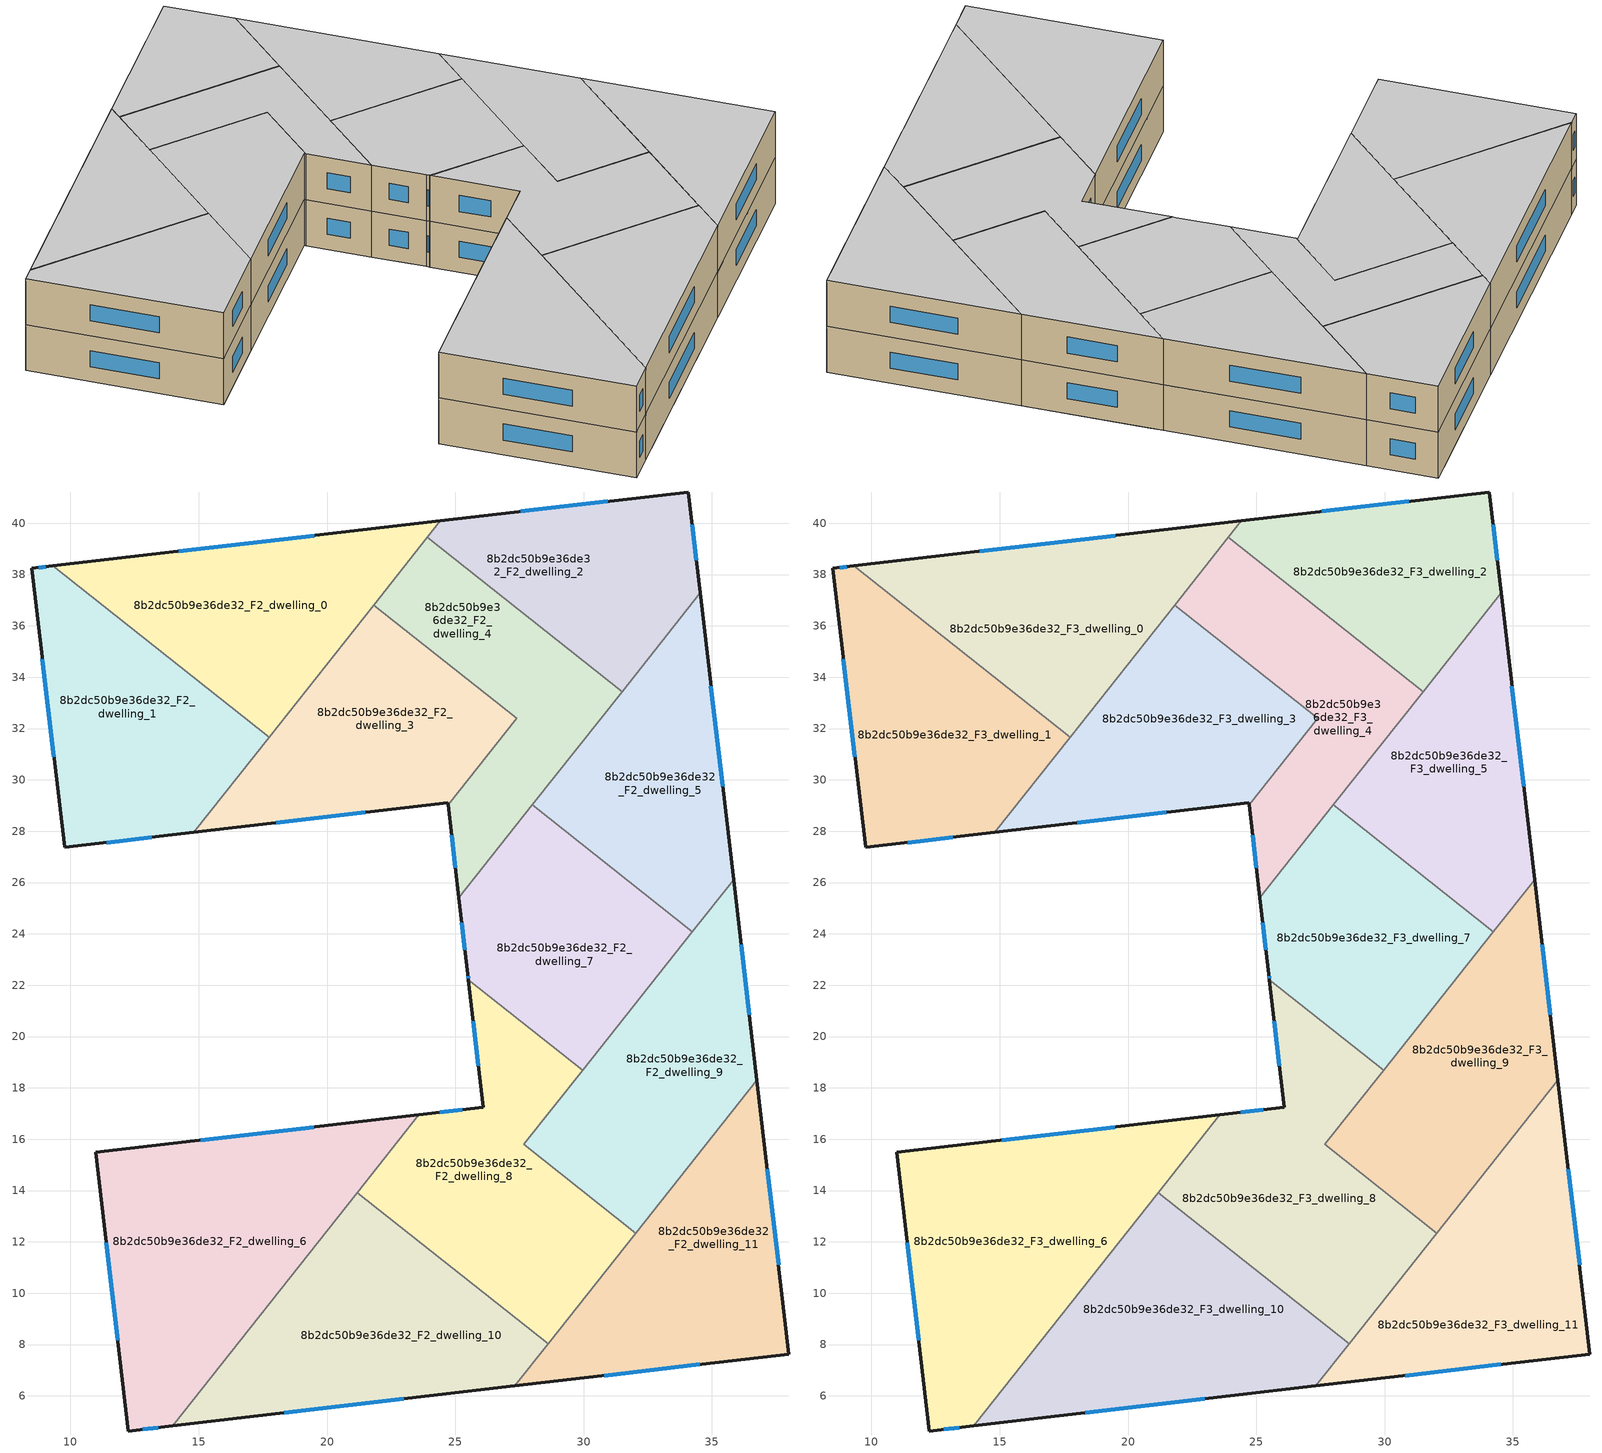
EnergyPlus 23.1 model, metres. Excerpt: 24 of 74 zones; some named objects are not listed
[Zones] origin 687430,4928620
8b2dc50b9e36de32_F2_dwelling_0
 floor to 8b2dc50b9e36de32_F1_dwelling_0 (EU_floor_Construction): 23.61,40 17.3,32.02 9.32,38.34 z6
 floor to 8b2dc50b9e36de32_F1_dwelling_3 (EU_floor_Construction): 21.35,36.22 17.75,31.67 17.3,32.02 20.9,36.58 z6
 floor to 8b2dc50b9e36de32_F1_dwelling_2 (EU_floor_Construction): 24.42,40.09 21.35,36.22 20.9,36.58 23.61,40 z6
 wall outside (EU_wall_Construction): 24.42,40.09 9.32,38.34 z6:9
 wall to 8b2dc50b9e36de32_F2_dwelling_1 (EU_wall_Construction): 9.32,38.34 17.75,31.67 z6:9
 wall to 8b2dc50b9e36de32_F2_dwelling_3 (EU_wall_Construction): 17.75,31.67 21.82,36.81 z6:9
 wall to 8b2dc50b9e36de32_F2_dwelling_2 (EU_wall_Construction): 23.91,39.45 24.42,40.09 z6:9
 wall to 8b2dc50b9e36de32_F2_dwelling_4 (EU_wall_Construction): 21.82,36.81 23.9,39.45 z6:9
 window (EU_Window_Construction): 19.51,39.52 14.23,38.91 z6.98:8.02
8b2dc50b9e36de32_F2_dwelling_1
 floor to 8b2dc50b9e36de32_F1_dwelling_1 (EU_floor_Construction): 17.2,31.9 14.01,27.86 9.78,27.37 8.49,38.24 9.1,38.31 z6
 floor to 8b2dc50b9e36de32_F1_dwelling_3 (EU_floor_Construction): 17.75,31.67 14.81,27.96 14.01,27.86 17.3,32.02 z6
 floor to 8b2dc50b9e36de32_F1_dwelling_0 (EU_floor_Construction): 17.3,32.02 17.2,31.9 9.1,38.31 9.32,38.34 z6
 wall outside (EU_wall_Construction): 9.32,38.34 8.49,38.24 9.78,27.37 14.81,27.96 z6:9
 wall to 8b2dc50b9e36de32_F2_dwelling_3 (EU_wall_Construction): 14.81,27.96 17.75,31.67 z6:9
 window (EU_Window_Construction): 11.42,27.56 13.17,27.77 / 8.91,34.7 9.36,30.9 / 9.05,38.3 8.76,38.27 z6.98:8.02
8b2dc50b9e36de32_F2_dwelling_10
 floor to 8b2dc50b9e36de32_F1_dwelling_11 (EU_floor_Construction): 28.62,8.03 27.32,6.39 15.01,4.95 21.75,13.47 z6
 floor to 8b2dc50b9e36de32_F1_dwelling_7 (EU_floor_Construction): 21.75,13.47 15.01,4.95 13.99,4.83 21.19,13.92 z6
 wall outside (EU_wall_Construction): 13.99,4.83 27.32,6.38 z6:9
 wall to 8b2dc50b9e36de32_F2_dwelling_8 (EU_wall_Construction): 28.62,8.03 21.19,13.92 z6:9
 wall to 8b2dc50b9e36de32_F2_dwelling_11 (EU_wall_Construction): 27.32,6.38 28.62,8.03 z6:9
 wall to 8b2dc50b9e36de32_F2_dwelling_6 (EU_wall_Construction): 21.19,13.92 13.99,4.83 z6:9
 window (EU_Window_Construction): 18.33,5.34 22.99,5.88 z6.98:8.02
8b2dc50b9e36de32_F2_dwelling_11
 floor to 8b2dc50b9e36de32_F1_dwelling_12 (EU_floor_Construction): 36.8,17.88 38,7.63 27.74,6.43 z6
 floor to 8b2dc50b9e36de32_F1_dwelling_10 (EU_floor_Construction): 36.75,18.3 36.8,17.88 32.27,12.16 32.04,12.34 z6
 floor to 8b2dc50b9e36de32_F1_dwelling_9 (EU_floor_Construction): 32.27,12.16 29.03,8.07 28.8,8.25 32.04,12.34 z6
 floor to 8b2dc50b9e36de32_F1_dwelling_11 (EU_floor_Construction): 29.03,8.07 27.74,6.43 27.32,6.39 28.8,8.25 z6
 wall outside (EU_wall_Construction): 27.32,6.38 38,7.63 36.75,18.3 z6:9
 wall to 8b2dc50b9e36de32_F2_dwelling_8 (EU_wall_Construction): 32.04,12.34 28.63,8.03 z6:9
 wall to 8b2dc50b9e36de32_F2_dwelling_9 (EU_wall_Construction): 36.75,18.3 32.04,12.34 z6:9
 window (EU_Window_Construction): 37.59,11.1 37.16,14.83 / 30.79,6.79 34.53,7.22 z6.98:8.02
8b2dc50b9e36de32_F2_dwelling_2
 floor to 8b2dc50b9e36de32_F1_dwelling_2 (EU_floor_Construction): 33.1,41.1 28.75,35.61 23.91,39.45 24.42,40.09 z6
 floor to 8b2dc50b9e36de32_F1_dwelling_4 (EU_floor_Construction): 34.08,41.22 34.54,37.29 31.49,33.44 28.75,35.61 33.1,41.1 z6
 wall outside (EU_wall_Construction): 34.54,37.29 34.08,41.22 24.42,40.09 z6:9
 wall to 8b2dc50b9e36de32_F2_dwelling_4 (EU_wall_Construction): 23.91,39.45 31.49,33.44 z6:9
 wall to 8b2dc50b9e36de32_F2_dwelling_5 (EU_wall_Construction): 31.49,33.44 34.54,37.29 z6:9
 window (EU_Window_Construction): 34.39,38.56 34.23,39.94 / 30.94,40.85 27.56,40.46 z6.98:8.02
8b2dc50b9e36de32_F2_dwelling_3
 floor to 8b2dc50b9e36de32_F1_dwelling_5 (EU_floor_Construction): 27.39,32.4 24.72,29.02 24.71,29.11 23.49,28.97 26.66,32.97 z6
 floor adiabatic (EU_floor_Construction): 26.66,32.97 23.49,28.97 24.71,29.11 14.81,27.96 21.82,36.81 z6
 wall outside (EU_wall_Construction): 14.81,27.96 24.71,29.11 24.72,29.02 z6:9
 wall to 8b2dc50b9e36de32_F2_dwelling_4 (EU_wall_Construction): 24.72,29.02 27.39,32.4 21.82,36.81 z6:9
 window (EU_Window_Construction): 18.03,28.33 21.49,28.73 z6.98:8.02
8b2dc50b9e36de32_F2_dwelling_4
 floor to 8b2dc50b9e36de32_F1_dwelling_5 (EU_floor_Construction): 30.47,32.15 25.14,25.41 24.72,29.02 27.39,32.4 26.66,32.97 27.73,34.32 z6
 floor to 8b2dc50b9e36de32_F1_dwelling_4 (EU_floor_Construction): 31.49,33.44 30.47,32.15 27.73,34.32 28.75,35.61 z6
 floor to 8b2dc50b9e36de32_F1_dwelling_2 (EU_floor_Construction): 28.75,35.61 26.66,32.97 21.82,36.81 23.91,39.45 z6
 wall outside (EU_wall_Construction): 24.72,29.02 25.14,25.41 z6:9
 wall to 8b2dc50b9e36de32_F2_dwelling_7 (EU_wall_Construction): 25.14,25.41 28,29.02 z6:9
 wall to 8b2dc50b9e36de32_F2_dwelling_5 (EU_wall_Construction): 28,29.02 31.49,33.44 z6:9
 window (EU_Window_Construction): 24.85,27.85 25,26.58 z6.98:8.02
8b2dc50b9e36de32_F2_dwelling_5
 floor to 8b2dc50b9e36de32_F1_dwelling_4 (EU_floor_Construction): 34.54,37.29 34.73,35.62 31.4,31.41 30.47,32.15 z6
 floor to 8b2dc50b9e36de32_F1_dwelling_5 (EU_floor_Construction): 31.4,31.41 28.93,28.29 28,29.02 30.47,32.15 z6
 floor to 8b2dc50b9e36de32_F1_dwelling_6 (EU_floor_Construction): 34.73,35.62 35.84,26.12 34.23,24.09 28.93,28.29 z6
 wall outside (EU_wall_Construction): 35.84,26.12 34.54,37.29 z6:9
 wall to 8b2dc50b9e36de32_F2_dwelling_7 (EU_wall_Construction): 28,29.02 34.23,24.09 z6:9
 wall to 8b2dc50b9e36de32_F2_dwelling_9 (EU_wall_Construction): 34.23,24.09 35.84,26.12 z6:9
 window (EU_Window_Construction): 35.42,29.75 34.96,33.65 z6.98:8.02
8b2dc50b9e36de32_F2_dwelling_6
 floor to 8b2dc50b9e36de32_F1_dwelling_7 (EU_floor_Construction): 23.58,16.95 13.99,4.83 12.26,4.63 10.99,15.49 z6
 wall outside (EU_wall_Construction): 23.58,16.95 10.99,15.49 12.26,4.63 13.99,4.83 z6:9
 wall to 8b2dc50b9e36de32_F2_dwelling_8 (EU_wall_Construction): 21.19,13.92 23.58,16.95 z6:9
 window (EU_Window_Construction): 12.82,4.7 13.43,4.77 / 11.4,11.96 11.84,8.16 / 19.49,16.47 15.08,15.96 z6.98:8.02
8b2dc50b9e36de32_F2_dwelling_7
 floor to 8b2dc50b9e36de32_F1_dwelling_8 (EU_floor_Construction): 33.77,23.5 29.96,18.69 25.51,22.21 25.51,22.22 25.48,22.42 25.33,23.74 28.46,27.7 z6
 floor to 8b2dc50b9e36de32_F1_dwelling_5 (EU_floor_Construction): 28.93,28.29 25.33,23.74 25.14,25.41 28,29.02 z6
 floor to 8b2dc50b9e36de32_F1_dwelling_6 (EU_floor_Construction): 34.23,24.09 33.77,23.5 28.46,27.7 28.93,28.29 z6
 wall outside (EU_wall_Construction): 25.14,25.41 25.48,22.42 25.51,22.21 z6:9
 wall to 8b2dc50b9e36de32_F2_dwelling_8 (EU_wall_Construction): 25.51,22.21 29.96,18.69 z6:9
 wall to 8b2dc50b9e36de32_F2_dwelling_9 (EU_wall_Construction): 29.96,18.69 34.23,24.09 z6:9
 window (EU_Window_Construction): 25.49,22.35 25.5,22.28 / 25.25,24.44 25.37,23.39 z6.98:8.02
8b2dc50b9e36de32_F2_dwelling_8
 floor to 8b2dc50b9e36de32_F1_dwelling_8 (EU_floor_Construction): 29.96,18.69 29.65,18.29 25.78,21.36 25.63,21.18 25.51,22.21 z6
 floor to 8b2dc50b9e36de32_F1_dwelling_9 (EU_floor_Construction): 29.65,18.29 27.67,15.8 32.04,12.34 28.8,8.25 21.93,13.69 24.6,17.07 26.09,17.24 25.63,21.18 25.78,21.36 z6
 floor to 8b2dc50b9e36de32_F1_dwelling_11 (EU_floor_Construction): 28.8,8.25 28.62,8.03 21.75,13.47 21.93,13.69 z6
 floor to 8b2dc50b9e36de32_F1_dwelling_7 (EU_floor_Construction): 24.6,17.07 21.75,13.47 21.19,13.92 23.58,16.95 z6
 wall outside (EU_wall_Construction): 25.51,22.21 26.09,17.24 23.58,16.95 z6:9
 wall to 8b2dc50b9e36de32_F2_dwelling_9 (EU_wall_Construction): 32.04,12.34 27.67,15.8 29.96,18.69 z6:9
 window (EU_Window_Construction): 25.7,20.59 25.9,18.85 / 25.27,17.14 24.4,17.04 z6.98:8.02
8b2dc50b9e36de32_F2_dwelling_9
 floor to 8b2dc50b9e36de32_F1_dwelling_10 (EU_floor_Construction): 35.92,25.39 36.75,18.3 32.04,12.34 28.08,15.47 z6
 floor to 8b2dc50b9e36de32_F1_dwelling_6 (EU_floor_Construction): 35.84,26.12 35.92,25.39 34.17,23.18 33.77,23.5 z6
 floor to 8b2dc50b9e36de32_F1_dwelling_9 (EU_floor_Construction): 30.05,17.97 28.08,15.47 28.69,14.99 27.67,15.8 29.65,18.29 z6
 floor adiabatic (EU_floor_Construction): 35.92,25.39 28.08,15.47 30.05,17.97 29.65,18.29 34.23,24.09 33.77,23.5 34.17,23.18 z6
 wall outside (EU_wall_Construction): 36.75,18.3 35.84,26.12 z6:9
 window (EU_Window_Construction): 36.45,20.84 36.14,23.58 z6.98:8.02
8b2dc50b9e36de32_F3_dwelling_0
 floor to 8b2dc50b9e36de32_F2_dwelling_0 (EU_floor_Construction): 24.42,40.09 17.75,31.67 9.32,38.34 z9
 wall outside (EU_wall_Construction): 24.42,40.09 9.32,38.34 z9:12
 wall to 8b2dc50b9e36de32_F3_dwelling_1 (EU_wall_Construction): 9.32,38.34 17.75,31.67 z9:12
 wall to 8b2dc50b9e36de32_F3_dwelling_3 (EU_wall_Construction): 17.75,31.67 21.82,36.81 z9:12
 wall to 8b2dc50b9e36de32_F3_dwelling_2 (EU_wall_Construction): 23.91,39.45 24.42,40.09 z9:12
 wall to 8b2dc50b9e36de32_F3_dwelling_4 (EU_wall_Construction): 21.82,36.81 23.9,39.45 z9:12
 window (EU_Window_Construction): 19.51,39.52 14.23,38.91 z9.98:11.02
 ceiling to 8b2dc50b9e36de32_F4_dwelling_0 (EU_floor_Construction): 17.75,31.67 24.42,40.09 9.32,38.34 z12
8b2dc50b9e36de32_F3_dwelling_1
 floor to 8b2dc50b9e36de32_F2_dwelling_1 (EU_floor_Construction): 17.75,31.67 14.81,27.96 9.78,27.37 8.49,38.24 9.32,38.34 z9
 wall outside (EU_wall_Construction): 9.32,38.34 8.49,38.24 9.78,27.37 14.81,27.96 z9:12
 wall to 8b2dc50b9e36de32_F3_dwelling_3 (EU_wall_Construction): 14.81,27.96 17.75,31.67 z9:12
 window (EU_Window_Construction): 11.42,27.56 13.17,27.77 / 8.91,34.7 9.36,30.9 / 9.05,38.3 8.76,38.27 z9.98:11.02
 ceiling to 8b2dc50b9e36de32_F4_dwelling_1 (EU_floor_Construction): 14.81,27.96 17.75,31.67 9.32,38.34 8.49,38.24 9.78,27.37 z12
8b2dc50b9e36de32_F3_dwelling_10
 floor to 8b2dc50b9e36de32_F2_dwelling_10 (EU_floor_Construction): 28.62,8.03 27.32,6.38 13.99,4.83 21.19,13.92 z9
 wall outside (EU_wall_Construction): 13.99,4.83 27.32,6.38 z9:12
 wall to 8b2dc50b9e36de32_F3_dwelling_8 (EU_wall_Construction): 28.62,8.03 21.19,13.92 z9:12
 wall to 8b2dc50b9e36de32_F3_dwelling_11 (EU_wall_Construction): 27.32,6.38 28.62,8.03 z9:12
 wall to 8b2dc50b9e36de32_F3_dwelling_6 (EU_wall_Construction): 21.19,13.92 13.99,4.83 z9:12
 window (EU_Window_Construction): 18.33,5.34 22.99,5.88 z9.98:11.02
 ceiling to 8b2dc50b9e36de32_F4_dwelling_10 (EU_floor_Construction): 27.32,6.38 28.62,8.03 21.19,13.92 13.99,4.83 z12
8b2dc50b9e36de32_F3_dwelling_11
 floor to 8b2dc50b9e36de32_F2_dwelling_11 (EU_floor_Construction): 36.75,18.3 38,7.63 27.32,6.38 z9
 wall outside (EU_wall_Construction): 27.32,6.38 38,7.63 36.75,18.3 z9:12
 wall to 8b2dc50b9e36de32_F3_dwelling_8 (EU_wall_Construction): 32.04,12.34 28.63,8.03 z9:12
 wall to 8b2dc50b9e36de32_F3_dwelling_9 (EU_wall_Construction): 36.75,18.3 32.04,12.34 z9:12
 window (EU_Window_Construction): 37.59,11.1 37.16,14.83 / 30.79,6.79 34.53,7.22 z9.98:11.02
 ceiling to 8b2dc50b9e36de32_F4_dwelling_11 (EU_floor_Construction): 38,7.63 36.75,18.3 27.32,6.38 z12
8b2dc50b9e36de32_F3_dwelling_2
 floor to 8b2dc50b9e36de32_F2_dwelling_2 (EU_floor_Construction): 34.08,41.22 34.54,37.29 31.49,33.44 23.91,39.45 24.42,40.09 z9
 wall outside (EU_wall_Construction): 34.54,37.29 34.08,41.22 24.42,40.09 z9:12
 wall to 8b2dc50b9e36de32_F3_dwelling_4 (EU_wall_Construction): 23.91,39.45 31.49,33.44 z9:12
 wall to 8b2dc50b9e36de32_F3_dwelling_5 (EU_wall_Construction): 31.49,33.44 34.54,37.29 z9:12
 window (EU_Window_Construction): 34.39,38.56 34.23,39.94 / 30.94,40.85 27.56,40.46 z9.98:11.02
 ceiling to 8b2dc50b9e36de32_F4_dwelling_2 (EU_floor_Construction): 31.49,33.44 34.54,37.29 34.08,41.22 24.42,40.09 23.91,39.45 z12
8b2dc50b9e36de32_F3_dwelling_3
 floor to 8b2dc50b9e36de32_F2_dwelling_3 (EU_floor_Construction): 27.39,32.4 24.72,29.02 24.71,29.11 14.81,27.96 21.82,36.81 z9
 wall outside (EU_wall_Construction): 14.81,27.96 24.71,29.11 24.72,29.02 z9:12
 wall to 8b2dc50b9e36de32_F3_dwelling_4 (EU_wall_Construction): 24.72,29.02 27.39,32.4 21.82,36.81 z9:12
 window (EU_Window_Construction): 18.03,28.33 21.49,28.73 z9.98:11.02
 ceiling to 8b2dc50b9e36de32_F4_dwelling_3 (EU_floor_Construction): 24.72,29.02 27.39,32.4 21.82,36.81 14.81,27.96 24.71,29.11 z12
8b2dc50b9e36de32_F3_dwelling_4
 floor to 8b2dc50b9e36de32_F2_dwelling_4 (EU_floor_Construction): 31.49,33.44 25.14,25.41 24.72,29.02 27.39,32.4 21.82,36.81 23.91,39.45 z9
 wall outside (EU_wall_Construction): 24.72,29.02 25.14,25.41 z9:12
 wall to 8b2dc50b9e36de32_F3_dwelling_7 (EU_wall_Construction): 25.14,25.41 28,29.02 z9:12
 wall to 8b2dc50b9e36de32_F3_dwelling_5 (EU_wall_Construction): 28,29.02 31.49,33.44 z9:12
 window (EU_Window_Construction): 24.85,27.85 25,26.58 z9.98:11.02
 ceiling to 8b2dc50b9e36de32_F4_dwelling_4 (EU_floor_Construction): 25.14,25.41 31.49,33.44 23.91,39.45 21.82,36.81 27.39,32.4 24.72,29.02 z12
8b2dc50b9e36de32_F3_dwelling_5
 floor to 8b2dc50b9e36de32_F2_dwelling_5 (EU_floor_Construction): 34.54,37.29 35.84,26.12 34.23,24.09 28,29.02 z9
 wall outside (EU_wall_Construction): 35.84,26.12 34.54,37.29 z9:12
 wall to 8b2dc50b9e36de32_F3_dwelling_7 (EU_wall_Construction): 28,29.02 34.23,24.09 z9:12
 wall to 8b2dc50b9e36de32_F3_dwelling_9 (EU_wall_Construction): 34.23,24.09 35.84,26.12 z9:12
 window (EU_Window_Construction): 35.42,29.75 34.96,33.65 z9.98:11.02
 ceiling to 8b2dc50b9e36de32_F4_dwelling_5 (EU_floor_Construction): 34.23,24.09 35.84,26.12 34.54,37.29 28,29.02 z12
8b2dc50b9e36de32_F3_dwelling_6
 floor to 8b2dc50b9e36de32_F2_dwelling_6 (EU_floor_Construction): 23.58,16.95 13.99,4.83 12.26,4.63 10.99,15.49 z9
 wall outside (EU_wall_Construction): 23.58,16.95 10.99,15.49 12.26,4.63 13.99,4.83 z9:12
 wall to 8b2dc50b9e36de32_F3_dwelling_8 (EU_wall_Construction): 21.19,13.92 23.58,16.95 z9:12
 window (EU_Window_Construction): 12.82,4.7 13.43,4.77 / 11.4,11.96 11.84,8.16 / 19.49,16.47 15.08,15.96 z9.98:11.02
 ceiling to 8b2dc50b9e36de32_F4_dwelling_6 (EU_floor_Construction): 13.99,4.83 23.58,16.95 10.99,15.49 12.26,4.63 z12
8b2dc50b9e36de32_F3_dwelling_7
 floor to 8b2dc50b9e36de32_F2_dwelling_7 (EU_floor_Construction): 34.23,24.09 29.96,18.69 25.51,22.21 25.48,22.42 25.14,25.41 28,29.02 z9
 wall outside (EU_wall_Construction): 25.14,25.41 25.48,22.42 25.51,22.21 z9:12
 wall to 8b2dc50b9e36de32_F3_dwelling_8 (EU_wall_Construction): 25.51,22.21 29.96,18.69 z9:12
 wall to 8b2dc50b9e36de32_F3_dwelling_9 (EU_wall_Construction): 29.96,18.69 34.23,24.09 z9:12
 window (EU_Window_Construction): 25.49,22.35 25.5,22.28 / 25.25,24.44 25.37,23.39 z9.98:11.02
 ceiling to 8b2dc50b9e36de32_F4_dwelling_7 (EU_floor_Construction): 29.96,18.69 34.23,24.09 28,29.02 25.14,25.41 25.48,22.42 25.51,22.21 z12
8b2dc50b9e36de32_F3_dwelling_8
 floor to 8b2dc50b9e36de32_F2_dwelling_8 (EU_floor_Construction): 29.96,18.69 27.67,15.8 32.04,12.34 28.62,8.03 21.19,13.92 23.58,16.95 26.09,17.24 25.51,22.21 z9
 wall outside (EU_wall_Construction): 25.51,22.21 26.09,17.24 23.58,16.95 z9:12
 wall to 8b2dc50b9e36de32_F3_dwelling_9 (EU_wall_Construction): 32.04,12.34 27.67,15.8 29.96,18.69 z9:12
 window (EU_Window_Construction): 25.7,20.59 25.9,18.85 / 25.27,17.14 24.4,17.04 z9.98:11.02
 ceiling to 8b2dc50b9e36de32_F4_dwelling_8 (EU_floor_Construction): 28.62,8.03 32.04,12.34 27.67,15.8 29.96,18.69 25.51,22.21 26.09,17.24 23.58,16.95 21.19,13.92 z12
8b2dc50b9e36de32_F3_dwelling_9
 floor to 8b2dc50b9e36de32_F2_dwelling_9 (EU_floor_Construction): 35.84,26.12 36.75,18.3 32.04,12.34 27.67,15.8 z9
 wall outside (EU_wall_Construction): 36.75,18.3 35.84,26.12 z9:12
 window (EU_Window_Construction): 36.45,20.84 36.14,23.58 z9.98:11.02
 ceiling to 8b2dc50b9e36de32_F4_dwelling_9 (EU_floor_Construction): 32.04,12.34 36.75,18.3 35.84,26.12 27.67,15.8 z12
[Building]
EU S2 Campaign: North Axis=0; Terrain=City; Solar Distribution=FullExterior
[Site:Location]
Bologna: Latitude=44.5; Longitude=11.25; Time Zone=1; Elevation=37
[SizingPeriod:WeatherFileDays]
AnnualSizingPeriod: Begin Month=1; Begin Day of Month=1; End Month=12; End Day of Month=31; Day of Week for Start Day=Monday; Use Weather File Daylight Saving Period=No; Use Weather File Rain and Snow Indicators=No
[MATERIAL]
EU_InternalMass_Material: Roughness=MediumRough; Thickness=0.1; Conductivity=1; Density=1800; Specific Heat=900; Thermal Absorptance=0.9; Solar Absorptance=0.7; Visible Absorptance=0.7
[MATERIAL:NOMASS] Roughness=MediumRough; Thermal Absorptance=0.9; Solar Absorptance=0.7; Visible Absorptance=0.7
Name | Thermal Resistance
EU_wall_NoMass | 0.905828
EU_floor_NoMass | 0.67114
[WINDOWMATERIAL:SIMPLEGLAZINGSYSTEM]
EU_Window_SimpleGlazing: UFactor=4.52486; Solar Heat Gain Coefficient=0.85; Visible Transmittance=0.85
[CONSTRUCTION]
EU_wall_Construction: EU_wall_NoMass
EU_floor_Construction: EU_floor_NoMass
EU_Window_Construction: EU_Window_SimpleGlazing
EU_InternalMass_Construction: EU_InternalMass_Material
[ZONE] Type=1; Multiplier=1; Ceiling Height=autocalculate; Floor Area=autocalculate; Part of Total Floor Area=Yes
Name | Volume
8b2dc50b9e36de32_F2_dwelling_0; 8b2dc50b9e36de32_F3_dwelling_0 | 173.26
8b2dc50b9e36de32_F2_dwelling_1; 8b2dc50b9e36de32_F3_dwelling_1 | 173.234
8b2dc50b9e36de32_F2_dwelling_10; 8b2dc50b9e36de32_F3_dwelling_10 | 194.871
8b2dc50b9e36de32_F2_dwelling_11; 8b2dc50b9e36de32_F3_dwelling_11 | 173.259
8b2dc50b9e36de32_F2_dwelling_2; 8b2dc50b9e36de32_F3_dwelling_2 | 140.872
8b2dc50b9e36de32_F2_dwelling_3; 8b2dc50b9e36de32_F3_dwelling_3 | 164.862
8b2dc50b9e36de32_F2_dwelling_4; 8b2dc50b9e36de32_F3_dwelling_4 | 140.886
8b2dc50b9e36de32_F2_dwelling_5; 8b2dc50b9e36de32_F3_dwelling_5 | 156.565
8b2dc50b9e36de32_F2_dwelling_6; 8b2dc50b9e36de32_F3_dwelling_6 | 236.566
8b2dc50b9e36de32_F2_dwelling_7; 8b2dc50b9e36de32_F3_dwelling_7 | 156.563
8b2dc50b9e36de32_F2_dwelling_8; 8b2dc50b9e36de32_F3_dwelling_8 | 194.858
8b2dc50b9e36de32_F2_dwelling_9; 8b2dc50b9e36de32_F3_dwelling_9 | 173.266
[INTERNALMASS] Construction=EU_InternalMass_Construction
Name | Zone or ZoneList | Surface Area
8b2dc50b9e36de32_F2_dwelling_0_EU_InternalMass | 8b2dc50b9e36de32_F2_dwelling_0 | 57.7539
8b2dc50b9e36de32_F2_dwelling_1_EU_InternalMass | 8b2dc50b9e36de32_F2_dwelling_1 | 57.7468
8b2dc50b9e36de32_F2_dwelling_2_EU_InternalMass | 8b2dc50b9e36de32_F2_dwelling_2 | 46.9599
8b2dc50b9e36de32_F2_dwelling_3_EU_InternalMass | 8b2dc50b9e36de32_F2_dwelling_3 | 54.953
8b2dc50b9e36de32_F2_dwelling_4_EU_InternalMass | 8b2dc50b9e36de32_F2_dwelling_4 | 46.9622
8b2dc50b9e36de32_F2_dwelling_5_EU_InternalMass | 8b2dc50b9e36de32_F2_dwelling_5 | 52.1909
8b2dc50b9e36de32_F2_dwelling_6_EU_InternalMass | 8b2dc50b9e36de32_F2_dwelling_6 | 78.8505
8b2dc50b9e36de32_F2_dwelling_7_EU_InternalMass | 8b2dc50b9e36de32_F2_dwelling_7 | 52.1882
8b2dc50b9e36de32_F2_dwelling_8_EU_InternalMass | 8b2dc50b9e36de32_F2_dwelling_8 | 64.9535
8b2dc50b9e36de32_F2_dwelling_9_EU_InternalMass | 8b2dc50b9e36de32_F2_dwelling_9 | 57.7554
8b2dc50b9e36de32_F2_dwelling_10_EU_InternalMass | 8b2dc50b9e36de32_F2_dwelling_10 | 64.957
8b2dc50b9e36de32_F2_dwelling_11_EU_InternalMass | 8b2dc50b9e36de32_F2_dwelling_11 | 57.7528
8b2dc50b9e36de32_F3_dwelling_0_EU_InternalMass | 8b2dc50b9e36de32_F3_dwelling_0 | 57.7539
8b2dc50b9e36de32_F3_dwelling_1_EU_InternalMass | 8b2dc50b9e36de32_F3_dwelling_1 | 57.7468
8b2dc50b9e36de32_F3_dwelling_2_EU_InternalMass | 8b2dc50b9e36de32_F3_dwelling_2 | 46.9599
8b2dc50b9e36de32_F3_dwelling_3_EU_InternalMass | 8b2dc50b9e36de32_F3_dwelling_3 | 54.953
8b2dc50b9e36de32_F3_dwelling_4_EU_InternalMass | 8b2dc50b9e36de32_F3_dwelling_4 | 46.9622
8b2dc50b9e36de32_F3_dwelling_5_EU_InternalMass | 8b2dc50b9e36de32_F3_dwelling_5 | 52.1909
8b2dc50b9e36de32_F3_dwelling_6_EU_InternalMass | 8b2dc50b9e36de32_F3_dwelling_6 | 78.8505
8b2dc50b9e36de32_F3_dwelling_7_EU_InternalMass | 8b2dc50b9e36de32_F3_dwelling_7 | 52.1882
8b2dc50b9e36de32_F3_dwelling_8_EU_InternalMass | 8b2dc50b9e36de32_F3_dwelling_8 | 64.9535
8b2dc50b9e36de32_F3_dwelling_9_EU_InternalMass | 8b2dc50b9e36de32_F3_dwelling_9 | 57.7554
8b2dc50b9e36de32_F3_dwelling_10_EU_InternalMass | 8b2dc50b9e36de32_F3_dwelling_10 | 64.957
8b2dc50b9e36de32_F3_dwelling_11_EU_InternalMass | 8b2dc50b9e36de32_F3_dwelling_11 | 57.7528
[OTHEREQUIPMENT] Fuel Type=Electricity; Design Level Calculation Method=Watts/Area; Power per Zone Floor Area=1; Fraction Latent=0; Fraction Radiant=0; Fraction Lost=0; Carbon Dioxide Generation Rate=0; EndUse Subcategory=EU_Step8_InternalGains
Name | Zone or ZoneList or Space or SpaceList | Schedule
EU_Step8_InternalGain_8b2dc50b9e36de32_F2_dwelling_0_f000 | 8b2dc50b9e36de32_F2_dwelling_0 | EU_Step8_GainSchedule_8b2dc50b9e36de32_F2_dwelling_0_f000
EU_Step8_InternalGain_8b2dc50b9e36de32_F2_dwelling_1_f000 | 8b2dc50b9e36de32_F2_dwelling_1 | EU_Step8_GainSchedule_8b2dc50b9e36de32_F2_dwelling_1_f000
EU_Step8_InternalGain_8b2dc50b9e36de32_F2_dwelling_2_f000 | 8b2dc50b9e36de32_F2_dwelling_2 | EU_Step8_GainSchedule_8b2dc50b9e36de32_F2_dwelling_2_f000
EU_Step8_InternalGain_8b2dc50b9e36de32_F2_dwelling_3_f000 | 8b2dc50b9e36de32_F2_dwelling_3 | EU_Step8_GainSchedule_8b2dc50b9e36de32_F2_dwelling_3_f000
EU_Step8_InternalGain_8b2dc50b9e36de32_F2_dwelling_4_f000 | 8b2dc50b9e36de32_F2_dwelling_4 | EU_Step8_GainSchedule_8b2dc50b9e36de32_F2_dwelling_4_f000
EU_Step8_InternalGain_8b2dc50b9e36de32_F2_dwelling_5_f000 | 8b2dc50b9e36de32_F2_dwelling_5 | EU_Step8_GainSchedule_8b2dc50b9e36de32_F2_dwelling_5_f000
EU_Step8_InternalGain_8b2dc50b9e36de32_F2_dwelling_6_f000 | 8b2dc50b9e36de32_F2_dwelling_6 | EU_Step8_GainSchedule_8b2dc50b9e36de32_F2_dwelling_6_f000
EU_Step8_InternalGain_8b2dc50b9e36de32_F2_dwelling_7_f000 | 8b2dc50b9e36de32_F2_dwelling_7 | EU_Step8_GainSchedule_8b2dc50b9e36de32_F2_dwelling_7_f000
EU_Step8_InternalGain_8b2dc50b9e36de32_F2_dwelling_8_f000 | 8b2dc50b9e36de32_F2_dwelling_8 | EU_Step8_GainSchedule_8b2dc50b9e36de32_F2_dwelling_8_f000
EU_Step8_InternalGain_8b2dc50b9e36de32_F2_dwelling_9_f000 | 8b2dc50b9e36de32_F2_dwelling_9 | EU_Step8_GainSchedule_8b2dc50b9e36de32_F2_dwelling_9_f000
EU_Step8_InternalGain_8b2dc50b9e36de32_F2_dwelling_10_f000 | 8b2dc50b9e36de32_F2_dwelling_10 | EU_Step8_GainSchedule_8b2dc50b9e36de32_F2_dwelling_10_f000
EU_Step8_InternalGain_8b2dc50b9e36de32_F2_dwelling_11_f000 | 8b2dc50b9e36de32_F2_dwelling_11 | EU_Step8_GainSchedule_8b2dc50b9e36de32_F2_dwelling_11_f000
EU_Step8_InternalGain_8b2dc50b9e36de32_F3_dwelling_0_f000 | 8b2dc50b9e36de32_F3_dwelling_0 | EU_Step8_GainSchedule_8b2dc50b9e36de32_F3_dwelling_0_f000
EU_Step8_InternalGain_8b2dc50b9e36de32_F3_dwelling_1_f000 | 8b2dc50b9e36de32_F3_dwelling_1 | EU_Step8_GainSchedule_8b2dc50b9e36de32_F3_dwelling_1_f000
EU_Step8_InternalGain_8b2dc50b9e36de32_F3_dwelling_2_f000 | 8b2dc50b9e36de32_F3_dwelling_2 | EU_Step8_GainSchedule_8b2dc50b9e36de32_F3_dwelling_2_f000
EU_Step8_InternalGain_8b2dc50b9e36de32_F3_dwelling_3_f000 | 8b2dc50b9e36de32_F3_dwelling_3 | EU_Step8_GainSchedule_8b2dc50b9e36de32_F3_dwelling_3_f000
EU_Step8_InternalGain_8b2dc50b9e36de32_F3_dwelling_4_f000 | 8b2dc50b9e36de32_F3_dwelling_4 | EU_Step8_GainSchedule_8b2dc50b9e36de32_F3_dwelling_4_f000
EU_Step8_InternalGain_8b2dc50b9e36de32_F3_dwelling_5_f000 | 8b2dc50b9e36de32_F3_dwelling_5 | EU_Step8_GainSchedule_8b2dc50b9e36de32_F3_dwelling_5_f000
EU_Step8_InternalGain_8b2dc50b9e36de32_F3_dwelling_6_f000 | 8b2dc50b9e36de32_F3_dwelling_6 | EU_Step8_GainSchedule_8b2dc50b9e36de32_F3_dwelling_6_f000
EU_Step8_InternalGain_8b2dc50b9e36de32_F3_dwelling_7_f000 | 8b2dc50b9e36de32_F3_dwelling_7 | EU_Step8_GainSchedule_8b2dc50b9e36de32_F3_dwelling_7_f000
EU_Step8_InternalGain_8b2dc50b9e36de32_F3_dwelling_8_f000 | 8b2dc50b9e36de32_F3_dwelling_8 | EU_Step8_GainSchedule_8b2dc50b9e36de32_F3_dwelling_8_f000
EU_Step8_InternalGain_8b2dc50b9e36de32_F3_dwelling_9_f000 | 8b2dc50b9e36de32_F3_dwelling_9 | EU_Step8_GainSchedule_8b2dc50b9e36de32_F3_dwelling_9_f000
EU_Step8_InternalGain_8b2dc50b9e36de32_F3_dwelling_10_f000 | 8b2dc50b9e36de32_F3_dwelling_10 | EU_Step8_GainSchedule_8b2dc50b9e36de32_F3_dwelling_10_f000
EU_Step8_InternalGain_8b2dc50b9e36de32_F3_dwelling_11_f000 | 8b2dc50b9e36de32_F3_dwelling_11 | EU_Step8_GainSchedule_8b2dc50b9e36de32_F3_dwelling_11_f000
[ZONEVENTILATION:DESIGNFLOWRATE] Schedule=EU_AlwaysOn; Design Flow Rate Calculation Method=AirChanges/Hour; Air Changes per Hour=0.73129; Ventilation Type=Natural; Fan Pressure Rise=0; Fan Total Efficiency=1; Constant Term Coefficient=1; Temperature Term Coefficient=0; Velocity Term Coefficient=0; Velocity Squared Term Coefficient=0; Minimum Indoor Temperature=-100; Maximum Indoor Temperature=100; Delta Temperature=-100; Minimum Outdoor Temperature=-100; Maximum Outdoor Temperature=100; Maximum Wind Speed=40
Name | Zone or ZoneList or Space or SpaceList
EU_ConstantAir_8b2dc50b9e36de32_F2_dwelling_0 | 8b2dc50b9e36de32_F2_dwelling_0
EU_ConstantAir_8b2dc50b9e36de32_F2_dwelling_1 | 8b2dc50b9e36de32_F2_dwelling_1
EU_ConstantAir_8b2dc50b9e36de32_F2_dwelling_2 | 8b2dc50b9e36de32_F2_dwelling_2
EU_ConstantAir_8b2dc50b9e36de32_F2_dwelling_3 | 8b2dc50b9e36de32_F2_dwelling_3
EU_ConstantAir_8b2dc50b9e36de32_F2_dwelling_4 | 8b2dc50b9e36de32_F2_dwelling_4
EU_ConstantAir_8b2dc50b9e36de32_F2_dwelling_5 | 8b2dc50b9e36de32_F2_dwelling_5
EU_ConstantAir_8b2dc50b9e36de32_F2_dwelling_6 | 8b2dc50b9e36de32_F2_dwelling_6
EU_ConstantAir_8b2dc50b9e36de32_F2_dwelling_7 | 8b2dc50b9e36de32_F2_dwelling_7
EU_ConstantAir_8b2dc50b9e36de32_F2_dwelling_8 | 8b2dc50b9e36de32_F2_dwelling_8
EU_ConstantAir_8b2dc50b9e36de32_F2_dwelling_9 | 8b2dc50b9e36de32_F2_dwelling_9
EU_ConstantAir_8b2dc50b9e36de32_F2_dwelling_10 | 8b2dc50b9e36de32_F2_dwelling_10
EU_ConstantAir_8b2dc50b9e36de32_F2_dwelling_11 | 8b2dc50b9e36de32_F2_dwelling_11
EU_ConstantAir_8b2dc50b9e36de32_F3_dwelling_0 | 8b2dc50b9e36de32_F3_dwelling_0
EU_ConstantAir_8b2dc50b9e36de32_F3_dwelling_1 | 8b2dc50b9e36de32_F3_dwelling_1
EU_ConstantAir_8b2dc50b9e36de32_F3_dwelling_2 | 8b2dc50b9e36de32_F3_dwelling_2
EU_ConstantAir_8b2dc50b9e36de32_F3_dwelling_3 | 8b2dc50b9e36de32_F3_dwelling_3
EU_ConstantAir_8b2dc50b9e36de32_F3_dwelling_4 | 8b2dc50b9e36de32_F3_dwelling_4
EU_ConstantAir_8b2dc50b9e36de32_F3_dwelling_5 | 8b2dc50b9e36de32_F3_dwelling_5
EU_ConstantAir_8b2dc50b9e36de32_F3_dwelling_6 | 8b2dc50b9e36de32_F3_dwelling_6
EU_ConstantAir_8b2dc50b9e36de32_F3_dwelling_7 | 8b2dc50b9e36de32_F3_dwelling_7
EU_ConstantAir_8b2dc50b9e36de32_F3_dwelling_8 | 8b2dc50b9e36de32_F3_dwelling_8
EU_ConstantAir_8b2dc50b9e36de32_F3_dwelling_9 | 8b2dc50b9e36de32_F3_dwelling_9
EU_ConstantAir_8b2dc50b9e36de32_F3_dwelling_10 | 8b2dc50b9e36de32_F3_dwelling_10
EU_ConstantAir_8b2dc50b9e36de32_F3_dwelling_11 | 8b2dc50b9e36de32_F3_dwelling_11
[HVACTEMPLATE:ZONE:IDEALLOADSAIRSYSTEM] System Availability Schedule=EU_AlwaysOn; Maximum Heating Supply Air Temperature=50; Minimum Cooling Supply Air Temperature=13; Maximum Heating Supply Air Humidity Ratio=0.0156; Minimum Cooling Supply Air Humidity Ratio=0.0077; Heating Limit=NoLimit; Cooling Limit=NoLimit; Heating Availability Schedule=EU_AlwaysOn; Cooling Availability Schedule=EU_CoolingOff; Dehumidification Control Type=ConstantSensibleHeatRatio; Cooling Sensible Heat Ratio=0.7; Dehumidification Setpoint=60; Humidification Control Type=None; Humidification Setpoint=30; Outdoor Air Method=None; Outdoor Air Flow Rate per Person=0.00944; Outdoor Air Flow Rate per Zone Floor Area=0; Outdoor Air Flow Rate per Zone=0; Demand Controlled Ventilation Type=None; Outdoor Air Economizer Type=NoEconomizer; Heat Recovery Type=None; Sensible Heat Recovery Effectiveness=0.7; Latent Heat Recovery Effectiveness=0.65
Name | Template Thermostat
8b2dc50b9e36de32_F2_dwelling_0 | EU_HeatOnly_8b2dc50b9e36de32_F2_dwelling_0
8b2dc50b9e36de32_F2_dwelling_1 | EU_HeatOnly_8b2dc50b9e36de32_F2_dwelling_1
8b2dc50b9e36de32_F2_dwelling_2 | EU_HeatOnly_8b2dc50b9e36de32_F2_dwelling_2
8b2dc50b9e36de32_F2_dwelling_3 | EU_HeatOnly_8b2dc50b9e36de32_F2_dwelling_3
8b2dc50b9e36de32_F2_dwelling_4 | EU_HeatOnly_8b2dc50b9e36de32_F2_dwelling_4
8b2dc50b9e36de32_F2_dwelling_5 | EU_HeatOnly_8b2dc50b9e36de32_F2_dwelling_5
8b2dc50b9e36de32_F2_dwelling_6 | EU_HeatOnly_8b2dc50b9e36de32_F2_dwelling_6
8b2dc50b9e36de32_F2_dwelling_7 | EU_HeatOnly_8b2dc50b9e36de32_F2_dwelling_7
8b2dc50b9e36de32_F2_dwelling_8 | EU_HeatOnly_8b2dc50b9e36de32_F2_dwelling_8
8b2dc50b9e36de32_F2_dwelling_9 | EU_HeatOnly_8b2dc50b9e36de32_F2_dwelling_9
8b2dc50b9e36de32_F2_dwelling_10 | EU_HeatOnly_8b2dc50b9e36de32_F2_dwelling_10
8b2dc50b9e36de32_F2_dwelling_11 | EU_HeatOnly_8b2dc50b9e36de32_F2_dwelling_11
8b2dc50b9e36de32_F3_dwelling_0 | EU_HeatOnly_8b2dc50b9e36de32_F3_dwelling_0
8b2dc50b9e36de32_F3_dwelling_1 | EU_HeatOnly_8b2dc50b9e36de32_F3_dwelling_1
8b2dc50b9e36de32_F3_dwelling_2 | EU_HeatOnly_8b2dc50b9e36de32_F3_dwelling_2
8b2dc50b9e36de32_F3_dwelling_3 | EU_HeatOnly_8b2dc50b9e36de32_F3_dwelling_3
8b2dc50b9e36de32_F3_dwelling_4 | EU_HeatOnly_8b2dc50b9e36de32_F3_dwelling_4
8b2dc50b9e36de32_F3_dwelling_5 | EU_HeatOnly_8b2dc50b9e36de32_F3_dwelling_5
8b2dc50b9e36de32_F3_dwelling_6 | EU_HeatOnly_8b2dc50b9e36de32_F3_dwelling_6
8b2dc50b9e36de32_F3_dwelling_7 | EU_HeatOnly_8b2dc50b9e36de32_F3_dwelling_7
8b2dc50b9e36de32_F3_dwelling_8 | EU_HeatOnly_8b2dc50b9e36de32_F3_dwelling_8
8b2dc50b9e36de32_F3_dwelling_9 | EU_HeatOnly_8b2dc50b9e36de32_F3_dwelling_9
8b2dc50b9e36de32_F3_dwelling_10 | EU_HeatOnly_8b2dc50b9e36de32_F3_dwelling_10
8b2dc50b9e36de32_F3_dwelling_11 | EU_HeatOnly_8b2dc50b9e36de32_F3_dwelling_11
[SIZING:ZONE] Zone Cooling Design Supply Air Temperature Input Method=SupplyAirTemperature; Zone Cooling Design Supply Air Temperature=13; Zone Heating Design Supply Air Temperature Input Method=SupplyAirTemperature; Zone Heating Design Supply Air Temperature=50; Zone Cooling Design Supply Air Humidity Ratio=0.008; Zone Heating Design Supply Air Humidity Ratio=0.008; Cooling Design Air Flow Method=DesignDay; Cooling Design Air Flow Rate=0; Cooling Minimum Air Flow per Zone Floor Area=0.000762; Cooling Minimum Air Flow=0; Cooling Minimum Air Flow Fraction=0.2; Heating Design Air Flow Method=DesignDay; Heating Design Air Flow Rate=0; Heating Maximum Air Flow per Zone Floor Area=0.002032; Heating Maximum Air Flow=0.141576; Heating Maximum Air Flow Fraction=0.3; Account for Dedicated Outdoor Air System=No; Dedicated Outdoor Air System Control Strategy=NeutralSupplyAir; Dedicated Outdoor Air Low Setpoint Temperature for Design=autosize; Dedicated Outdoor Air High Setpoint Temperature for Design=autosize; Zone Load Sizing Method=Sensible Load Only No Latent Load; Zone Latent Cooling Design Supply Air Humidity Ratio Input Method=HumidityRatioDifference; Zone Cooling Design Supply Air Humidity Ratio Difference=0.005; Zone Latent Heating Design Supply Air Humidity Ratio Input Method=HumidityRatioDifference; Zone Humidification Design Supply Air Humidity Ratio Difference=0.005
8b2dc50b9e36de32_F2_dwelling_0; 8b2dc50b9e36de32_F2_dwelling_1; 8b2dc50b9e36de32_F2_dwelling_2; 8b2dc50b9e36de32_F2_dwelling_3; 8b2dc50b9e36de32_F2_dwelling_4; 8b2dc50b9e36de32_F2_dwelling_5; 8b2dc50b9e36de32_F2_dwelling_6; 8b2dc50b9e36de32_F2_dwelling_7; 8b2dc50b9e36de32_F2_dwelling_8; 8b2dc50b9e36de32_F2_dwelling_9; 8b2dc50b9e36de32_F2_dwelling_10; 8b2dc50b9e36de32_F2_dwelling_11; 8b2dc50b9e36de32_F3_dwelling_0; 8b2dc50b9e36de32_F3_dwelling_1; 8b2dc50b9e36de32_F3_dwelling_2; 8b2dc50b9e36de32_F3_dwelling_3; 8b2dc50b9e36de32_F3_dwelling_4; 8b2dc50b9e36de32_F3_dwelling_5; 8b2dc50b9e36de32_F3_dwelling_6; 8b2dc50b9e36de32_F3_dwelling_7; 8b2dc50b9e36de32_F3_dwelling_8; 8b2dc50b9e36de32_F3_dwelling_9; 8b2dc50b9e36de32_F3_dwelling_10; 8b2dc50b9e36de32_F3_dwelling_11
[SCHEDULE:CONSTANT]
Name | Hourly Value
EU_AlwaysOn | 1
EU_CoolingOff | 0
[SCHEDULE:FILE] Column Number=1; Rows to Skip at Top=0; Number of Hours of Data=8760; Column Separator=Comma; Interpolate to Timestep=No; Minutes per Item=60; Adjust Schedule for Daylight Savings=Yes
Name | File
EU_Step8_GainSchedule_8b2dc50b9e36de32_F2_dwelling_0_f000 | ../../schedules/8b2dc50b9e36de32/8b2dc50b9e36de32_F2_dwelling_0_f000_gain.csv
EU_Step8_GainSchedule_8b2dc50b9e36de32_F2_dwelling_1_f000 | ../../schedules/8b2dc50b9e36de32/8b2dc50b9e36de32_F2_dwelling_1_f000_gain.csv
EU_Step8_GainSchedule_8b2dc50b9e36de32_F2_dwelling_2_f000 | ../../schedules/8b2dc50b9e36de32/8b2dc50b9e36de32_F2_dwelling_2_f000_gain.csv
EU_Step8_GainSchedule_8b2dc50b9e36de32_F2_dwelling_3_f000 | ../../schedules/8b2dc50b9e36de32/8b2dc50b9e36de32_F2_dwelling_3_f000_gain.csv
EU_Step8_GainSchedule_8b2dc50b9e36de32_F2_dwelling_4_f000 | ../../schedules/8b2dc50b9e36de32/8b2dc50b9e36de32_F2_dwelling_4_f000_gain.csv
EU_Step8_GainSchedule_8b2dc50b9e36de32_F2_dwelling_5_f000 | ../../schedules/8b2dc50b9e36de32/8b2dc50b9e36de32_F2_dwelling_5_f000_gain.csv
EU_Step8_GainSchedule_8b2dc50b9e36de32_F2_dwelling_6_f000 | ../../schedules/8b2dc50b9e36de32/8b2dc50b9e36de32_F2_dwelling_6_f000_gain.csv
EU_Step8_GainSchedule_8b2dc50b9e36de32_F2_dwelling_7_f000 | ../../schedules/8b2dc50b9e36de32/8b2dc50b9e36de32_F2_dwelling_7_f000_gain.csv
EU_Step8_GainSchedule_8b2dc50b9e36de32_F2_dwelling_8_f000 | ../../schedules/8b2dc50b9e36de32/8b2dc50b9e36de32_F2_dwelling_8_f000_gain.csv
EU_Step8_GainSchedule_8b2dc50b9e36de32_F2_dwelling_9_f000 | ../../schedules/8b2dc50b9e36de32/8b2dc50b9e36de32_F2_dwelling_9_f000_gain.csv
EU_Step8_GainSchedule_8b2dc50b9e36de32_F2_dwelling_10_f000 | ../../schedules/8b2dc50b9e36de32/8b2dc50b9e36de32_F2_dwelling_10_f000_gain.csv
EU_Step8_GainSchedule_8b2dc50b9e36de32_F2_dwelling_11_f000 | ../../schedules/8b2dc50b9e36de32/8b2dc50b9e36de32_F2_dwelling_11_f000_gain.csv
EU_Step8_GainSchedule_8b2dc50b9e36de32_F3_dwelling_0_f000 | ../../schedules/8b2dc50b9e36de32/8b2dc50b9e36de32_F3_dwelling_0_f000_gain.csv
EU_Step8_GainSchedule_8b2dc50b9e36de32_F3_dwelling_1_f000 | ../../schedules/8b2dc50b9e36de32/8b2dc50b9e36de32_F3_dwelling_1_f000_gain.csv
EU_Step8_GainSchedule_8b2dc50b9e36de32_F3_dwelling_2_f000 | ../../schedules/8b2dc50b9e36de32/8b2dc50b9e36de32_F3_dwelling_2_f000_gain.csv
EU_Step8_GainSchedule_8b2dc50b9e36de32_F3_dwelling_3_f000 | ../../schedules/8b2dc50b9e36de32/8b2dc50b9e36de32_F3_dwelling_3_f000_gain.csv
EU_Step8_GainSchedule_8b2dc50b9e36de32_F3_dwelling_4_f000 | ../../schedules/8b2dc50b9e36de32/8b2dc50b9e36de32_F3_dwelling_4_f000_gain.csv
EU_Step8_GainSchedule_8b2dc50b9e36de32_F3_dwelling_5_f000 | ../../schedules/8b2dc50b9e36de32/8b2dc50b9e36de32_F3_dwelling_5_f000_gain.csv
EU_Step8_GainSchedule_8b2dc50b9e36de32_F3_dwelling_6_f000 | ../../schedules/8b2dc50b9e36de32/8b2dc50b9e36de32_F3_dwelling_6_f000_gain.csv
EU_Step8_GainSchedule_8b2dc50b9e36de32_F3_dwelling_7_f000 | ../../schedules/8b2dc50b9e36de32/8b2dc50b9e36de32_F3_dwelling_7_f000_gain.csv
EU_Step8_GainSchedule_8b2dc50b9e36de32_F3_dwelling_8_f000 | ../../schedules/8b2dc50b9e36de32/8b2dc50b9e36de32_F3_dwelling_8_f000_gain.csv
EU_Step8_GainSchedule_8b2dc50b9e36de32_F3_dwelling_9_f000 | ../../schedules/8b2dc50b9e36de32/8b2dc50b9e36de32_F3_dwelling_9_f000_gain.csv
EU_Step8_GainSchedule_8b2dc50b9e36de32_F3_dwelling_10_f000 | ../../schedules/8b2dc50b9e36de32/8b2dc50b9e36de32_F3_dwelling_10_f000_gain.csv
EU_Step8_GainSchedule_8b2dc50b9e36de32_F3_dwelling_11_f000 | ../../schedules/8b2dc50b9e36de32/8b2dc50b9e36de32_F3_dwelling_11_f000_gain.csv
